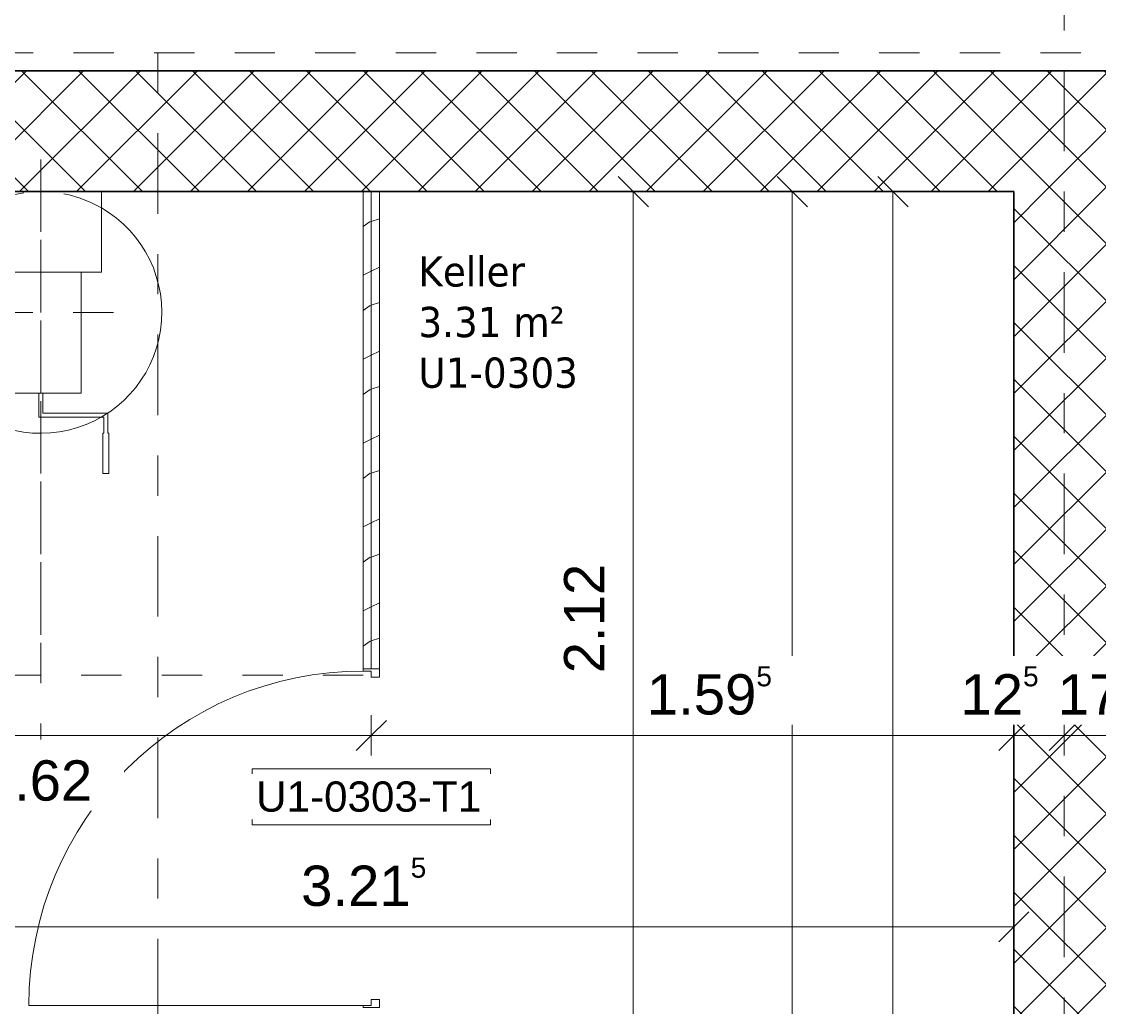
# Model space of a CAD drawing. Header units: metres. Extents: x -86 to 44, y -23 to 39.
# Drawn here: x 2.964 to 5.639, y 29.077 to 31.524 of the extents above; entities that cross this region are included whole.
import ezdxf

# ---------------------------------------------------------------- set-up
doc = ezdxf.new("R2010")
doc.units = ezdxf.units.M
for name, pattern in [('_Rasterlinie_', [0.375, 0.2, -0.05, 0.075, -0.05]), ('_Strichliert - Fein_', [0.15, 0.1, -0.05]), ('_Verdeckte Linien_', [0.15, 0.1, -0.05])]:
    doc.linetypes.add(name, pattern=pattern)
for name, color, linetype, lineweight in [('A-____-____-DIMS', 7, 'Continuous', 5), ('A-____-____-DIMS-50', 7, 'Continuous', 5), ('A-AREA-____-IDEN', 7, 'Continuous', 5), ('A-DETL-GENF-HDLN', 7, '_Verdeckte Linien_', 9), ('A-DETL-GENF-OTLN', 7, 'Continuous', 9), ('A-DOOR-____-IDEN', 7, 'Continuous', 5), ('A-DOOR-____-OTLN', 7, 'Continuous', 9), ('A-DOOR-FRAM-MCUT', 7, 'Continuous', 9), ('A-DOOR-OPNG-OTLN', 7, 'Continuous', 9), ('A-WALL-____-MCUT', 7, 'Continuous', 35), ('A-WALL-____-PATT', 7, 'Continuous', 35), ('A-WALL-FNSH-MCUT', 7, 'Continuous', 35), ('Q-SPCQ-____-HDLN', 7, '_Verdeckte Linien_', 9), ('Q-SPCQ-____-OTLN', 7, 'Continuous', 9), ('S-GRID-____-OTLN', 7, 'Continuous', 5)]:
    doc.layers.add(name, color=color, linetype=linetype, lineweight=lineweight)
doc.layers.add('A-DETL-____-OTLN', color=5, linetype='Continuous', lineweight=9, true_color=0x0000ff)
doc.styles.add('Arial_1', font='arial.ttf', dxfattribs={"height": 0.1})
doc.styles.add('Arial_2', font='arial.ttf', dxfattribs={"height": 0.075})
doc.styles.add('Verdana_3', font='verdana.ttf', dxfattribs={"width": 0.9, "height": 0.075})
doc.dimstyles.new('SUB_Rohbau_fein_1', dxfattribs={"dimscale": 0.3048, "dimtxt": 0.102026, "dimasz": 0.246063, "dimexe": 0.164042, "dimexo": 0.0625, "dimgap": 0.123031, "dimtad": 1, "dimrnd": 0.005, "dimzin": 0, "dimdsep": 46, "dimtxsty": 'Arial_1', "dimblk1": 'OBLIQUE', "dimblk2": 'OBLIQUE', "dimsah": 1, "dimcen": 0.09, "dimazin": 0, "dimtfac": 1, "dimtdec": 4, "dimtix": 1, "dimtmove": 0, "dimatfit": 3, "dimfxl": 0.164042, "dimfxlon": 1, "dimtvp": 1, "dimtfill": 1, "dimtolj": 1, "dimtzin": 0, "dimarcsym": 2})
doc.dimstyles.new('SUB_Rohbau_fein_2', dxfattribs={"dimscale": 0.3048, "dimtxt": 0.102026, "dimasz": 0.246063, "dimexe": 0.164042, "dimexo": 0.0625, "dimgap": 0.123031, "dimtad": 1, "dimrnd": 0.005, "dimzin": 0, "dimdsep": 46, "dimtxsty": 'Arial_1', "dimblk1": 'OBLIQUE', "dimblk2": 'OBLIQUE', "dimsah": 1, "dimcen": 0.09, "dimazin": 0, "dimtfac": 1, "dimtdec": 4, "dimtix": 1, "dimtmove": 2, "dimatfit": 3, "dimfxl": 0.164042, "dimfxlon": 1, "dimtvp": 1, "dimtfill": 1, "dimtolj": 1, "dimtzin": 0, "dimarcsym": 2})
doc.dimstyles.new('SUB_Rohbau_fein_3', dxfattribs={"dimscale": 0.3048, "dimtxt": 0.102026, "dimasz": 0.246063, "dimexe": 0.164042, "dimexo": 0.0625, "dimgap": 0.123031, "dimtad": 1, "dimdec": 1, "dimlfac": 100, "dimrnd": 0.5, "dimdsep": 46, "dimtxsty": 'Arial_1', "dimblk1": 'OBLIQUE', "dimblk2": 'OBLIQUE', "dimsah": 1, "dimcen": 0.09, "dimazin": 0, "dimtfac": 1, "dimtdec": 4, "dimtix": 1, "dimtmove": 2, "dimatfit": 3, "dimfxl": 0.164042, "dimfxlon": 1, "dimtvp": 1, "dimtfill": 1, "dimtolj": 1, "dimtzin": 0, "dimarcsym": 2})
doc.dimstyles.new('SUB_Rohbau_fein_7', dxfattribs={"dimscale": 0.3048, "dimtxt": 0.102026, "dimasz": 0.246063, "dimexe": 0.164042, "dimexo": 0.0625, "dimgap": 0.123031, "dimtad": 1, "dimrnd": 0.005, "dimzin": 0, "dimdsep": 46, "dimtxsty": 'Arial_1', "dimblk1": 'OBLIQUE', "dimblk2": 'OBLIQUE', "dimsah": 1, "dimcen": 0.09, "dimazin": 0, "dimtfac": 1, "dimtdec": 4, "dimtix": 1, "dimtmove": 0, "dimatfit": 3, "dimfxl": 0.164042, "dimfxlon": 1, "dimtvp": 1, "dimtfill": 1, "dimtolj": 1, "dimtzin": 0, "dimarcsym": 2})
doc.dimstyles.new('SUB_Rohbau_fein_8', dxfattribs={"dimscale": 0.3048, "dimtxt": 0.102026, "dimasz": 0.246063, "dimexe": 0.164042, "dimexo": 0.0625, "dimgap": 0.123031, "dimtad": 1, "dimdec": 1, "dimlfac": 100, "dimrnd": 0.5, "dimdsep": 46, "dimtxsty": 'Arial_1', "dimblk1": 'OBLIQUE', "dimblk2": 'OBLIQUE', "dimsah": 1, "dimcen": 0.09, "dimazin": 0, "dimtfac": 1, "dimtdec": 4, "dimtix": 1, "dimtmove": 0, "dimatfit": 3, "dimfxl": 0.164042, "dimfxlon": 1, "dimtvp": 1, "dimtfill": 1, "dimtolj": 1, "dimtzin": 0, "dimarcsym": 2})
pattern_1 = [(45, (0, 0), (-0.07071068, 0.07071068), []), (135, (0, 0), (-0.07071068, -0.07071068), [])]
pattern_2 = [(216.87, (0.0833, 0.20825), (0.624749256, 0.416501116), [0.10412, -0.93712]), (206.565, (0.20825, 0.14578), (-0.20825414, -0.2082493), [0.23283, -0.23283]), (198.435, (0.20825, 0.04165), (-0.41650024, -0.20824584), [0.13171, -0.52684])]

# ---------------------------------------------------------------- blocks, each defined once
blk = doc.blocks.new('TU DF 1 - Rahmenstock - stumpf einschlagend - 800x1900 Kellerabteil-41621821--01_UG_OK_FFB_AF')
at = {"layer": 'A-DOOR-FRAM-MCUT', "color": 253, "true_color": 0x999999}
for p, q in [((-0.42, 0.02), (-0.4, 0.02)), ((-0.42, -0.02), (-0.42, 0.02)), ((-0.4, 0.02), (-0.4, 0)), ((0.4, 0.02), (0.42, 0.02)), ((0.4, 0), (0.4, 0.02)), ((0.42, 0.02), (0.42, -0.02)), ((-0.415, -0.02), (-0.42, -0.02)), ((-0.415, 0), (-0.415, -0.02)), ((-0.4, 0), (-0.415, 0)), ((0.415, 0), (0.4, 0)), ((0.415, -0.02), (0.415, 0)), ((0.42, -0.02), (0.415, -0.02))]:
    blk.add_line(p, q, dxfattribs=at)
at = {"layer": 'A-DOOR-OPNG-OTLN', "color": 253, "true_color": 0x999999}
blk.add_line((0.415, -0.02), (0.415, -0.85), dxfattribs=at)
blk.add_arc((0.415, -0.02), 0.83, 180, 270, dxfattribs=at)
blk = doc.blocks.new('SO_Belüftung_Schutzraum - Typ 1-42393394--01_UG_OK_FFB_AF')
at = {"layer": 'A-DETL-GENF-HDLN'}
for p, q in [((-0.8, -0.08), (-0.8, 1.36)), ((-1.6, 0), (-1.6, 1.2)), ((-1.6, 1.2), (0, 1.2)), ((0, 1.2), (0, 0)), ((-0.98, 0.3), (0, 0.3)), ((-0.95, 0), (-1.6, 0)), ((0, 0), (-0.55, 0))]:
    blk.add_line(p, q, dxfattribs=at)
blk.add_arc((-0.8, 0.3), 0.3, 240, 326.4427, dxfattribs=at)
at = {"layer": 'A-DETL-GENF-OTLN'}
for p, q in [((-0.9533, 0.7), (-0.9683, 0.7)), ((-0.9683, 0.6), (-0.9683, 0.7)), ((-0.9533, 0.6), (-0.9533, 0.7)), ((-0.9658, 0.6), (-0.9683, 0.6)), ((-0.9658, 0.55), (-0.9658, 0.6)), ((-0.9558, 0.6), (-0.9533, 0.6)), ((-0.9558, 0.56), (-0.9558, 0.6)), ((-0.805, 0.55), (-0.9658, 0.55)), ((-0.795, 0.56), (-0.9558, 0.56)), ((-0.805, 0.5), (-0.805, 0.55)), ((-0.795, 0.5), (-0.795, 0.56)), ((-0.9, 0.5), (-0.7, 0.5)), ((-0.9, 0.2), (-0.9, 0.5)), ((-0.7, 0.5), (-0.7, 0.2)), ((-0.4, 0.475), (0, 0.475)), ((-0.4, 0.125), (-0.4, 0.475)), ((-0.95, 0.2), (-0.55, 0.2)), ((-0.95, 0), (-0.95, 0.2)), ((-0.55, 0.2), (-0.55, 0)), ((0, 0.125), (-0.4, 0.125)), ((-0.55, 0), (-0.95, 0))]:
    blk.add_line(p, q, dxfattribs=at)
blk.add_arc((-0.8, 0.3), 0.3, 326.4427, 240, dxfattribs=at)
at = {"layer": 'Q-SPCQ-____-HDLN'}
blk.add_line((-0.8, 0), (-0.8, 1.2), dxfattribs=at)
blk = doc.blocks.new('DIMBLOCK297--01_UG_OK_FFB_AF')
at = {"layer": 'A-____-____-DIMS-50'}
for p, q in [((2.212, 29.2766), (2.212, 29.3266)), ((5.427, 29.2766), (5.427, 29.3266)), ((2.212, 29.2766), (2.2495, 29.3141)), ((5.427, 29.2766), (5.4645, 29.3141)), ((2.212, 29.2766), (2.1745, 29.2391)), ((2.212, 29.2766), (5.427, 29.2766)), ((2.212, 29.2766), (2.212, 29.2266)), ((5.427, 29.2766), (5.3895, 29.2391)), ((5.427, 29.2766), (5.427, 29.2266))]:
    blk.add_line(p, q, dxfattribs=at)
at = {"layer": 'A-____-____-DIMS-50', "color": 0, "insert": (3.6578, 29.4486), "char_height": 0.1, "width": 0.388091, "attachment_point": 1, "line_spacing_factor": 0.941778, "style": 'Arial_1', "bg_fill": 3, "box_fill_scale": 1.25, "bg_fill_color": 256, "bg_fill_true_color": 13158600, "bg_fill_transparency": 0}
blk.add_mtext('3.21\\A2\\H0.5x;\\S5^  ;\\H2x;', dxfattribs=at)
blk = doc.blocks.new('_Oblique')
at = {"color": 0, "linetype": 'ByBlock', "lineweight": -2}
blk.add_line((-0.5, -0.5), (0.5, 0.5), dxfattribs=at)
blk = doc.blocks.new('DIMBLOCK311--01_UG_OK_FFB_AF')
at = {"layer": 'A-____-____-DIMS-50'}
for p, q in [((5.127, 31.1016), (5.0895, 31.1391)), ((5.127, 31.1016), (5.077, 31.1016)), ((5.127, 31.1016), (5.127, 19.9616)), ((5.127, 31.1016), (5.1645, 31.0641)), ((5.127, 31.1016), (5.177, 31.1016)), ((5.127, 19.9616), (5.0895, 19.9991)), ((5.127, 19.9616), (5.077, 19.9616)), ((5.127, 19.9616), (5.1645, 19.9241)), ((5.127, 19.9616), (5.177, 19.9616))]:
    blk.add_line(p, q, dxfattribs=at)
at = {"layer": 'A-____-____-DIMS-50', "color": 0, "insert": (4.955, 25.5662), "char_height": 0.1, "width": 0.418697, "attachment_point": 1, "rotation": 90, "line_spacing_factor": 0.941778, "style": 'Arial_1', "bg_fill": 3, "box_fill_scale": 1.25, "bg_fill_color": 256, "bg_fill_true_color": 13158600, "bg_fill_transparency": 0}
blk.add_mtext('11.14', dxfattribs=at)
blk = doc.blocks.new('DIMBLOCK313--01_UG_OK_FFB_AF')
at = {"layer": 'A-____-____-DIMS-50'}
for p, q in [((4.877, 31.1016), (4.8395, 31.1391)), ((4.877, 31.1016), (4.827, 31.1016)), ((4.877, 18.2716), (4.877, 31.1016)), ((4.877, 31.1016), (4.9145, 31.0641)), ((4.877, 31.1016), (4.927, 31.1016)), ((4.877, 18.2716), (4.8395, 18.3091)), ((4.877, 18.2716), (4.827, 18.2716)), ((4.877, 18.2716), (4.9145, 18.2341)), ((4.877, 18.2716), (4.927, 18.2716))]:
    blk.add_line(p, q, dxfattribs=at)
at = {"layer": 'A-____-____-DIMS-50', "color": 0, "insert": (4.705, 24.5121), "char_height": 0.1, "width": 0.418697, "attachment_point": 1, "rotation": 90, "line_spacing_factor": 0.941778, "style": 'Arial_1', "bg_fill": 3, "box_fill_scale": 1.25, "bg_fill_color": 256, "bg_fill_true_color": 13158600, "bg_fill_transparency": 0}
blk.add_mtext('12.83', dxfattribs=at)
blk = doc.blocks.new('DIMBLOCK1553--01_UG_OK_FFB_AF')
at = {"layer": 'A-____-____-DIMS-50'}
for p, q in [((4.4824, 31.1016), (4.4449, 31.1391)), ((4.4824, 31.1016), (4.4324, 31.1016)), ((4.4824, 31.1016), (4.4824, 28.9816)), ((4.4824, 31.1016), (4.5199, 31.0641)), ((4.4824, 31.1016), (4.5324, 31.1016)), ((4.4824, 28.9816), (4.4449, 29.0191)), ((4.4824, 28.9816), (4.4324, 28.9816)), ((4.4824, 28.9816), (4.5199, 28.9441)), ((4.4824, 28.9816), (4.5324, 28.9816))]:
    blk.add_line(p, q, dxfattribs=at)
at = {"layer": 'A-____-____-DIMS-50', "color": 0, "insert": (4.3104, 29.9059), "char_height": 0.1, "width": 0.325653, "attachment_point": 1, "rotation": 90, "line_spacing_factor": 0.941778, "style": 'Arial_1', "bg_fill": 3, "box_fill_scale": 1.25, "bg_fill_color": 256, "bg_fill_true_color": 13158600, "bg_fill_transparency": 0}
blk.add_mtext('2.12', dxfattribs=at)
blk = doc.blocks.new('DIMBLOCK1613--01_UG_OK_FFB_AF')
at = {"layer": 'A-____-____-DIMS-50'}
for p, q in [((2.212, 29.7516), (2.212, 29.8016)), ((2.212, 29.7516), (2.2495, 29.7891)), ((3.832, 29.7516), (3.832, 29.8016)), ((3.832, 29.7516), (3.8695, 29.7891)), ((2.212, 29.7516), (2.1745, 29.7141)), ((2.212, 29.7516), (3.832, 29.7516)), ((2.212, 29.7516), (2.212, 29.7016)), ((3.832, 29.7516), (3.7945, 29.7141)), ((3.832, 29.7516), (3.832, 29.7016))]:
    blk.add_line(p, q, dxfattribs=at)
at = {"layer": 'A-____-____-DIMS-50', "color": 0, "insert": (2.8675, 29.6899), "char_height": 0.1, "width": 0.325653, "attachment_point": 1, "line_spacing_factor": 0.941778, "style": 'Arial_1', "bg_fill": 3, "box_fill_scale": 1.25, "bg_fill_color": 256, "bg_fill_true_color": 13158600, "bg_fill_transparency": 0}
blk.add_mtext('1.62', dxfattribs=at)
blk = doc.blocks.new('DIMBLOCK1614--01_UG_OK_FFB_AF')
at = {"layer": 'A-____-____-DIMS-50'}
for p, q in [((3.832, 29.7516), (3.832, 29.8016)), ((3.832, 29.7516), (3.8695, 29.7891)), ((5.427, 29.7516), (5.427, 29.8016)), ((5.427, 29.7516), (5.4645, 29.7891)), ((3.832, 29.7516), (3.7945, 29.7141)), ((3.832, 29.7516), (5.427, 29.7516)), ((3.832, 29.7516), (3.832, 29.7016)), ((5.427, 29.7516), (5.3895, 29.7141)), ((5.427, 29.7516), (5.427, 29.7016))]:
    blk.add_line(p, q, dxfattribs=at)
at = {"layer": 'A-____-____-DIMS-50', "color": 0, "insert": (4.516, 29.9236), "char_height": 0.1, "width": 0.388091, "attachment_point": 1, "line_spacing_factor": 0.941778, "style": 'Arial_1', "bg_fill": 3, "box_fill_scale": 1.25, "bg_fill_color": 256, "bg_fill_true_color": 13158600, "bg_fill_transparency": 0}
blk.add_mtext('1.59\\A2\\H0.5x;\\S5^  ;\\H2x;', dxfattribs=at)
blk = doc.blocks.new('DIMBLOCK1615--01_UG_OK_FFB_AF')
at = {"layer": 'A-____-____-DIMS-50'}
for p, q in [((5.427, 29.7516), (5.427, 29.8016)), ((5.427, 29.7516), (5.4645, 29.7891)), ((5.552, 29.7516), (5.552, 29.8016)), ((5.552, 29.7516), (5.5895, 29.7891)), ((5.427, 29.7516), (5.3895, 29.7141)), ((5.427, 29.7516), (5.552, 29.7516)), ((5.427, 29.7516), (5.427, 29.7016)), ((5.552, 29.7516), (5.5145, 29.7141)), ((5.552, 29.7516), (5.552, 29.7016))]:
    blk.add_line(p, q, dxfattribs=at)
at = {"layer": 'A-____-____-DIMS-50', "color": 0, "insert": (5.2944, 29.9236), "char_height": 0.1, "width": 0.248525, "attachment_point": 1, "line_spacing_factor": 0.941778, "style": 'Arial_1', "bg_fill": 3, "box_fill_scale": 1.25, "bg_fill_color": 256, "bg_fill_true_color": 13158600, "bg_fill_transparency": 0}
blk.add_mtext('12\\A2\\H0.5x;\\S5^  ;\\H2x;', dxfattribs=at)
blk = doc.blocks.new('DIMBLOCK1616--01_UG_OK_FFB_AF')
at = {"layer": 'A-____-____-DIMS-50'}
for p, q in [((5.552, 29.7516), (5.552, 29.8016)), ((5.552, 29.7516), (5.5895, 29.7891)), ((5.727, 29.7516), (5.727, 29.8016)), ((5.727, 29.7516), (5.7645, 29.7891)), ((5.552, 29.7516), (5.5145, 29.7141)), ((5.552, 29.7516), (5.727, 29.7516)), ((5.552, 29.7516), (5.552, 29.7016)), ((5.727, 29.7516), (5.6895, 29.7141)), ((5.727, 29.7516), (5.727, 29.7016))]:
    blk.add_line(p, q, dxfattribs=at)
at = {"layer": 'A-____-____-DIMS-50', "color": 0, "insert": (5.5359, 29.9236), "char_height": 0.1, "width": 0.248525, "attachment_point": 1, "line_spacing_factor": 0.941778, "style": 'Arial_1', "bg_fill": 3, "box_fill_scale": 1.25, "bg_fill_color": 256, "bg_fill_true_color": 13158600, "bg_fill_transparency": 0}
blk.add_mtext('17\\A2\\H0.5x;\\S5^  ;\\H2x;', dxfattribs=at)

msp = doc.modelspace()

# ---------------------------------------------------------------- hatches: boundary and pattern name
at = {"layer": 'A-WALL-____-PATT', "lineweight": 9}
h = msp.add_hatch(dxfattribs=at)
h.set_pattern_fill('FP_1', color=256, style=0, pattern_type=2)
h.set_pattern_definition(pattern_1)
h.paths.add_polyline_path([(-8.343, 31.1016), (25.752, 31.1016), (25.752, 31.4016), (-15.988, 31.4016), (-15.988, 31.1016), (-8.8484, 31.1016)])
at = {"layer": 'A-WALL-____-PATT', "lineweight": 9, "true_color": 0xc3b7ad}
h = msp.add_hatch(dxfattribs=at)
h.set_pattern_fill('FP_4', color=9, style=0, pattern_type=2)
h.set_pattern_definition(pattern_2)
h.paths.add_polyline_path([(3.832, 29.0016), (3.832, 29.0766), (3.812, 29.0766), (3.812, 29.0016)])
h.paths.add_polyline_path([(3.812, 29.9166), (3.832, 29.9166), (3.832, 31.1016), (3.812, 31.1016), (3.812, 30.6495)])
h = msp.add_hatch(dxfattribs=at)
h.set_pattern_fill('FP_4', color=9, style=0, pattern_type=2)
h.set_pattern_definition(pattern_2)
h.paths.add_polyline_path([(3.852, 29.0016), (3.852, 29.0766), (3.832, 29.0766), (3.832, 29.0016)])
h.paths.add_polyline_path([(3.832, 29.9166), (3.852, 29.9166), (3.852, 31.1016), (3.832, 31.1016), (3.832, 30.6551)])
at = {"layer": 'A-WALL-____-PATT', "lineweight": 9}
h = msp.add_hatch(dxfattribs=at)
h.set_pattern_fill('FP_1', color=256, style=0, pattern_type=2)
h.set_pattern_definition(pattern_1)
h.paths.add_polyline_path([(5.427, 19.9616), (5.727, 19.9616), (5.727, 31.1016), (5.427, 31.1016), (5.427, 20.6216)])

# ---------------------------------------------------------------- linework, layer by layer
at = {"layer": 'A-DETL-____-OTLN', "color": 133, "linetype": '_Strichliert - Fein_', "true_color": 0x4cc3d9}
msp.add_line((26.3929, 31.4456), (-69.9025, 31.4456), dxfattribs=at)
at = {"layer": 'A-WALL-____-MCUT'}
for p, q in [((25.752, 31.4016), (-69.9425, 31.4016)), ((2.212, 31.1016), (5.427, 31.1016)), ((5.427, 31.1016), (5.427, 26.6366))]:
    msp.add_line(p, q, dxfattribs=at)
at = {"layer": 'A-WALL-____-MCUT', "color": 253, "lineweight": 9, "true_color": 0x999999}
msp.add_line((3.832, 29.9166), (3.832, 31.1016), dxfattribs=at)
at = {"layer": 'A-WALL-FNSH-MCUT', "color": 253, "lineweight": 9, "true_color": 0x999999}
for p, q in [((3.812, 31.1016), (3.812, 29.9166)), ((3.852, 29.9166), (3.852, 31.1016)), ((3.812, 29.9166), (3.852, 29.9166))]:
    msp.add_line(p, q, dxfattribs=at)
at = {"layer": 'S-GRID-____-OTLN', "color": 8, "linetype": '_Rasterlinie_', "true_color": 0x808080}
for p, q in [((5.552, 35.9016), (5.552, 15.5711)), ((3.302, -3.9534), (3.302, 34.9016))]:
    msp.add_line(p, q, dxfattribs=at)

# ---------------------------------------------------------------- block references
at = {"layer": 'A-DOOR-____-OTLN', "color": 253, "true_color": 0x999999, "rotation": 269.9999999999999}
msp.add_blockref('TU DF 1 - Rahmenstock - stumpf einschlagend - 800x1900 Kellerabteil-41621821--01_UG_OK_FFB_AF', (3.832, 29.4966), dxfattribs=at)
at = {"layer": 'Q-SPCQ-____-OTLN', "rotation": 180}
msp.add_blockref('SO_Belüftung_Schutzraum - Typ 1-42393394--01_UG_OK_FFB_AF', (2.212, 31.1016), dxfattribs=at)

# ---------------------------------------------------------------- texts
at = {"layer": 'A-AREA-____-IDEN', "color": 8, "true_color": 0x808080, "char_height": 0.075, "attachment_point": 1, "style": 'Verdana_3'}
for s, insert, width in [('Keller', (3.949, 30.941), 0.331899), ('3.31 m²', (3.949, 30.8154), 0.472595), ('U1-0303', (3.949, 30.6897), 0.497848)]:
    msp.add_mtext(s, dxfattribs=dict(at, insert=insert, width=width))

# ---------------------------------------------------------------- next in the draw order: dimensions: what is measured, and where the dimension line sits
at = {"layer": 'A-____-____-DIMS'}
dim = msp.add_linear_dim(base=(3.832, 29.7516), p1=(2.212, 29.8016), p2=(3.832, 29.8016), dimstyle='SUB_Rohbau_fein_2', override={"dimpost": '<>', "dimfxl": 1.62}, dxfattribs=at)
dim.commit()
dim.dimension.update_dxf_attribs({"geometry": 'DIMBLOCK1613--01_UG_OK_FFB_AF', "text_midpoint": (3.0304, 29.6233), "dimtype": 160})
dim = msp.add_linear_dim(base=(5.427, 29.2766), p1=(2.212, 29.3266), p2=(5.427, 29.3266), text='\\A1;3.21\\Q;{\\A1;{\\H0.5x;\\S5^ ;}}', dimstyle='SUB_Rohbau_fein_1', override={"dimpost": '<>', "dimfxl": 3.215}, dxfattribs=at)
dim.commit()
dim.dimension.update_dxf_attribs({"geometry": 'DIMBLOCK297--01_UG_OK_FFB_AF', "text_midpoint": (3.8195, 29.3651)})

# ---------------------------------------------------------------- next in the draw order: linework, layer by layer
at = {"layer": 'A-DOOR-____-IDEN', "flags": 128}
msp.add_lwpolyline([(3.5359, 29.6684), (4.1279, 29.6684), (4.1279, 29.5294), (3.5359, 29.5294)], close=True, dxfattribs=at)

# ---------------------------------------------------------------- next in the draw order: dimensions: what is measured, and where the dimension line sits
at = {"layer": 'A-____-____-DIMS'}
dim = msp.add_linear_dim(base=(4.4824, 28.9816), p1=(4.5324, 31.1016), p2=(4.5324, 28.9816), angle=90, dimstyle='SUB_Rohbau_fein_7', override={"dimpost": '<>', "dimfxl": 2.12}, dxfattribs=at)
dim.commit()
dim.dimension.update_dxf_attribs({"geometry": 'DIMBLOCK1553--01_UG_OK_FFB_AF', "text_midpoint": (4.3947, 30.0416)})
dim = msp.add_linear_dim(base=(5.127, 19.9616), p1=(5.177, 31.1016), p2=(5.177, 19.9616), angle=90, dimstyle='SUB_Rohbau_fein_2', override={"dimpost": '<>', "dimfxl": 11.139997}, dxfattribs=at)
dim.commit()
dim.dimension.update_dxf_attribs({"geometry": 'DIMBLOCK311--01_UG_OK_FFB_AF', "text_midpoint": (5.0216, 25.7756), "dimtype": 160, "text_rotation": 90})

# ---------------------------------------------------------------- next in the draw order: texts
at = {"layer": 'A-DOOR-____-IDEN', "insert": (3.5459, 29.6375), "char_height": 0.075, "width": 0.689451, "attachment_point": 1, "style": 'Arial_2', "bg_fill": 3, "box_fill_scale": 1.25, "bg_fill_color": 256, "bg_fill_true_color": 13158600, "bg_fill_transparency": 0}
msp.add_mtext('U1-0303-T1', dxfattribs=at)

# ---------------------------------------------------------------- next in the draw order: dimensions: what is measured, and where the dimension line sits
at = {"layer": 'A-____-____-DIMS'}
dim = msp.add_linear_dim(base=(4.877, 31.1016), p1=(4.827, 18.2716), p2=(4.827, 31.1016), angle=90, dimstyle='SUB_Rohbau_fein_1', override={"dimpost": '<>', "dimfxl": 12.830001}, dxfattribs=at)
dim.commit()
dim.dimension.update_dxf_attribs({"geometry": 'DIMBLOCK313--01_UG_OK_FFB_AF', "text_midpoint": (4.7884, 24.6866)})

# ---------------------------------------------------------------- next in the draw order: dimensions: what is measured, and where the dimension line sits
dim = msp.add_linear_dim(base=(5.427, 29.7516), p1=(3.832, 29.8016), p2=(5.427, 29.8016), text='\\A1;1.59\\Q;{\\A1;{\\H0.5x;\\S5^ ;}}', dimstyle='SUB_Rohbau_fein_2', override={"dimpost": '<>', "dimfxl": 1.595}, dxfattribs=at)
dim.commit()
dim.dimension.update_dxf_attribs({"geometry": 'DIMBLOCK1614--01_UG_OK_FFB_AF', "text_midpoint": (4.71, 29.8569), "dimtype": 160})

# ---------------------------------------------------------------- next in the draw order: dimensions: what is measured, and where the dimension line sits
dim = msp.add_linear_dim(base=(5.552, 29.7516), p1=(5.427, 29.8016), p2=(5.552, 29.8016), text='\\A1;12\\Q;{\\A1;{\\H0.5x;\\S5^ ;}}', dimstyle='SUB_Rohbau_fein_3', override={"dimpost": '<>', "dimfxl": 0.125}, dxfattribs=at)
dim.commit()
dim.dimension.update_dxf_attribs({"geometry": 'DIMBLOCK1615--01_UG_OK_FFB_AF', "text_midpoint": (5.4187, 29.8569), "dimtype": 160})

# ---------------------------------------------------------------- next in the draw order: dimensions: what is measured, and where the dimension line sits
dim = msp.add_linear_dim(base=(5.727, 29.7516), p1=(5.552, 29.8016), p2=(5.727, 29.8016), text='\\A1;17\\Q;{\\A1;{\\H0.5x;\\S5^ ;}}', dimstyle='SUB_Rohbau_fein_8', override={"dimpost": '<>', "dimfxl": 0.175}, dxfattribs=at)
dim.commit()
dim.dimension.update_dxf_attribs({"geometry": 'DIMBLOCK1616--01_UG_OK_FFB_AF', "text_midpoint": (5.6395, 29.8393)})

doc.saveas('drawing.dxf')
